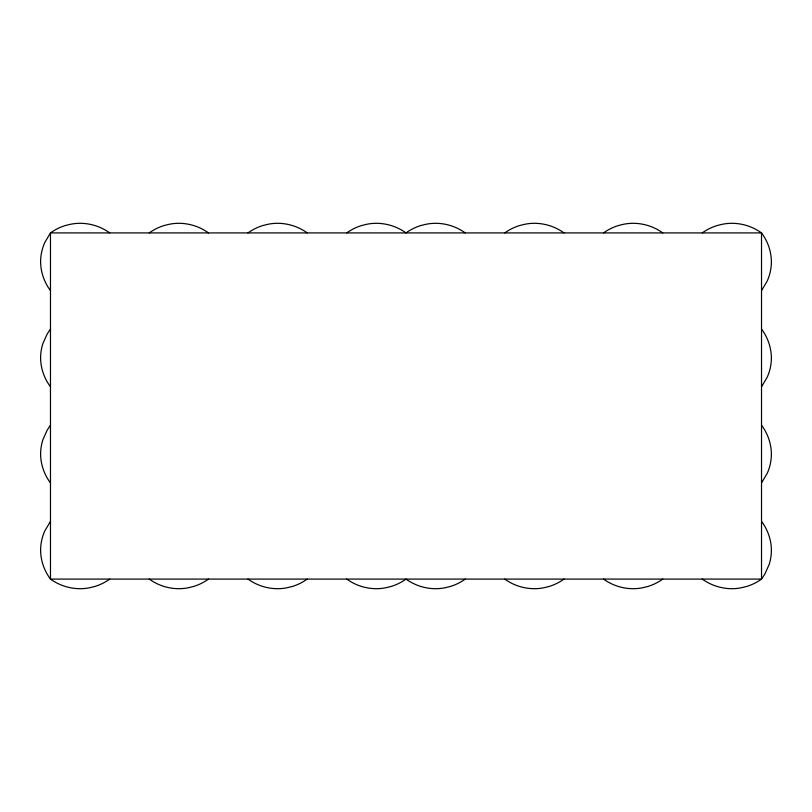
<?xml version="1.0" encoding="UTF-8"?>
<svg xmlns="http://www.w3.org/2000/svg" width="812" height="812" viewBox="0 0 812 812"><rect width="100%" height="100%" fill="white"/><g stroke="black" fill="none" stroke-linecap="round" stroke-linejoin="round"><path stroke-width="1.22" d="M50.476 329.073L47.248 333.884L42.914 343.496A47.39 47.39 0 0 0 40.6 357.919C40.701 368.283 44.234 378.504 50.476 386.766M50.476 425.234L47.248 430.035L42.914 439.657A47.39 47.39 0 0 0 40.6 454.081C40.701 464.434 44.234 474.665 50.476 482.927M50.476 521.385L44.761 531.007A47.502 47.502 0 0 0 40.6 550.242C40.712 560.595 44.234 570.826 50.476 579.088A51.034 51.034 0 0 0 80.104 588.7A47.482 47.482 0 0 0 89.98 587.665L94.913 586.447A50.994 50.994 0 0 0 109.732 579.088M761.524 290.615L767.238 280.993A47.502 47.502 0 0 0 771.4 261.758C771.288 251.405 767.766 241.174 761.524 232.912A51.034 51.034 0 0 0 736.839 223.554A47.482 47.482 0 0 0 722.02 224.335L717.087 225.553A50.994 50.994 0 0 0 702.268 232.912M761.524 386.766L767.238 377.154A47.502 47.502 0 0 0 771.4 357.919C771.288 347.566 767.766 337.335 761.524 329.073M761.524 482.927L767.238 473.315A47.502 47.502 0 0 0 771.4 454.081C771.288 443.717 767.766 433.496 761.524 425.234M761.524 521.385C767.766 529.657 771.298 539.878 771.4 550.242A47.39 47.39 0 0 1 769.086 564.665L764.752 574.277L761.524 579.088A50.994 50.994 0 0 1 746.715 586.447L741.772 587.665A47.482 47.482 0 0 1 726.963 588.446A51.034 51.034 0 0 1 702.268 579.088M50.476 290.615C44.234 282.343 40.701 272.121 40.6 261.758A47.502 47.502 0 0 1 44.772 242.534L50.476 232.912A50.994 50.994 0 0 1 65.285 225.553L70.228 224.335A47.482 47.482 0 0 1 85.037 223.554A51.034 51.034 0 0 1 109.732 232.912M307.24 579.088A50.994 50.994 0 0 1 292.432 586.447L287.489 587.665A47.482 47.482 0 0 1 277.613 588.7A51.034 51.034 0 0 1 247.985 579.088M346.744 579.088A51.034 51.034 0 0 0 376.372 588.7A47.482 47.482 0 0 0 386.248 587.665L391.191 586.447A50.994 50.994 0 0 0 406 579.088A51.034 51.034 0 0 0 430.685 588.446A47.482 47.482 0 0 0 445.504 587.665L450.437 586.447A50.994 50.994 0 0 0 465.256 579.088M346.744 232.912A50.994 50.994 0 0 1 361.563 225.553L366.496 224.335A47.482 47.482 0 0 1 376.372 223.3A51.034 51.034 0 0 1 406 232.912A50.994 50.994 0 0 1 420.809 225.553L425.752 224.335A47.482 47.482 0 0 1 440.561 223.554A51.034 51.034 0 0 1 465.256 232.912M247.995 232.912A50.994 50.994 0 0 1 262.804 225.553L267.737 224.335A47.482 47.482 0 0 1 277.613 223.3A51.034 51.034 0 0 1 307.251 232.912M208.491 232.912A51.034 51.034 0 0 0 183.796 223.554A47.482 47.482 0 0 0 168.987 224.335L164.044 225.553A50.994 50.994 0 0 0 149.235 232.912M149.225 579.088A51.034 51.034 0 0 0 173.92 588.446A47.482 47.482 0 0 0 188.739 587.665L193.672 586.447A50.994 50.994 0 0 0 208.481 579.088M564.005 579.088A50.994 50.994 0 0 1 549.196 586.447L544.263 587.665A47.482 47.482 0 0 1 529.444 588.446A51.034 51.034 0 0 1 504.749 579.088M564.015 232.912A51.034 51.034 0 0 0 539.32 223.554A47.482 47.482 0 0 0 524.511 224.335L519.568 225.553A50.994 50.994 0 0 0 504.759 232.912M662.775 232.912A51.034 51.034 0 0 0 638.08 223.554A47.482 47.482 0 0 0 623.261 224.335L618.328 225.553A50.994 50.994 0 0 0 603.519 232.912M603.509 579.088A51.034 51.034 0 0 0 628.204 588.446A47.482 47.482 0 0 0 643.013 587.665L647.956 586.447A50.994 50.994 0 0 0 662.765 579.088M761.524 232.912L50.476 232.912L50.476 579.088L761.524 579.088L761.524 232.912"/></g></svg>
